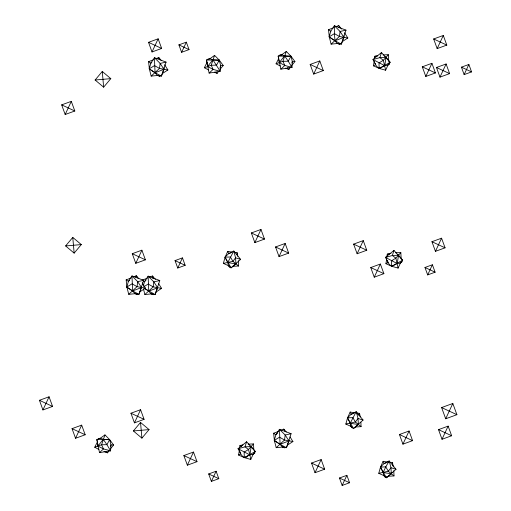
<?xml version="1.0" encoding="UTF-8"?>
<svg xmlns="http://www.w3.org/2000/svg" width="511" height="511" viewBox="0 0 511 511"><rect width="100%" height="100%" fill="white"/><g stroke="black" fill="none" stroke-linecap="round" stroke-linejoin="round"><path stroke-width="0.77" d="M98.885 449.444L94.72 447.266L97.914 446.033L103.497 448.933L110.593 450.823L110.957 444.889L109.667 439.677L104.953 434.893L100.373 438.221L96.815 439.543L99.504 452.631L110.593 450.823L110.229 449.801M280.226 65.983L276.061 63.811L279.255 62.578L284.831 65.478L291.928 67.369L292.298 61.435L291.002 56.223L286.288 51.439L281.708 54.766L278.156 56.089L280.839 69.177L291.928 67.369L291.57 66.347M334.258 26.942L334.36 25.735L346.004 30.143L341.348 44.157L337.394 43.512L331.096 44.144L329.288 36.977L328.522 29.676L333.498 27.818M239.685 447.598L239.921 445.483L242.904 444.915M374.544 58.388L374.774 56.267L377.757 55.699M386.948 256.963L387.261 254.133L390.992 253.424M245.325 457.422C241.492 457.882 239.857 451.232 238.081 448.728L246.621 441.76L255.302 451.539L253.098 454.356L250.78 459.434L244.501 457.677L238.58 455.052L239.448 449.718M380.178 68.206C376.345 68.666 374.71 62.023 372.941 59.519L381.481 52.55L390.161 62.329L387.958 65.146L385.639 70.224L379.36 68.461L373.439 65.842L374.18 61.269M392.665 266.071C388.833 266.531 387.197 259.888 385.428 257.384L393.968 250.416L402.649 260.195L400.439 263.012L398.126 268.09L391.841 266.333L385.926 263.708L386.667 259.134M110.657 446.358L110.957 444.889L113.614 445.036L110.561 448.684M218.964 61.684L219.283 60.145L214.569 55.367L209.989 58.695L206.438 60.017L209.12 73.099L220.209 71.291L220.573 65.363L219.283 60.145L223.23 65.504L220.177 69.151M219.973 68.295L220.573 65.363L223.23 65.504M291.992 62.904L292.298 61.435L294.949 61.576L291.385 65.836M228.589 265.292L229.835 267.234L228.366 265.637L227.727 262.59L233.776 251.022L235.584 257.806L235.903 263.861L231.042 267.885L225.006 257.135L228.724 253.584L233.776 251.022L240.617 259.377L231.042 267.885L228.366 265.637L223.358 263.401L225.108 257.218L227.702 251.386L232.147 252.153M351.051 425.957L352.29 427.892L350.821 426.302L350.182 423.249L356.237 411.681L358.039 418.464L358.364 424.52L353.497 428.544L347.461 417.8L351.178 414.249L356.237 411.681L363.072 420.042L353.497 428.544L350.821 426.302L345.813 424.066L347.563 417.877L350.156 412.051L354.608 412.811M391.994 472.464L391.298 473.774L386.437 477.798L380.401 467.054L384.119 463.503L389.171 460.941L396.012 469.296L386.437 477.798L383.761 475.556L378.747 473.32L380.503 467.131L383.097 461.305L388.283 462.193M163.91 67.822L163.954 69.304L161.419 76.12L155.057 72.734L149.193 68.851L150.866 63.192L154.431 57.698L166.081 62.106L161.419 76.12L157.465 75.475L151.167 76.107L149.359 68.94L148.599 61.639L153.568 59.781M131.129 278.003L126.153 279.862L126.913 287.163L128.727 294.33L135.019 293.697L138.973 294.342L143.636 280.328L131.985 275.921L128.421 281.414L126.747 287.073L132.611 290.957L138.973 294.342L141.515 287.521L137.695 281.644L131.985 275.921L132.611 290.957L135.019 293.697L137.421 294.483L135.358 293.416M143.31 285.879L144.562 281.631L148.126 276.138L159.771 280.552L155.114 294.566L151.16 293.914L144.862 294.547L143.419 288.811M344.523 32.73L347.831 37.98L343.884 37.335L340.07 31.458L334.36 25.735L330.796 31.228L329.122 36.888L334.98 40.771L341.348 44.157L343.884 37.335L343.839 35.859M278.597 431.373L273.621 433.232L274.381 440.533L276.195 447.7L282.487 447.068L286.441 447.719L291.104 433.705L279.453 429.291L275.889 434.784L274.215 440.444L280.079 444.327L286.441 447.719L288.983 440.897L285.164 435.014L279.453 429.291L280.079 444.327L282.487 447.068L284.889 447.86L282.826 446.786M246.621 441.76L244.98 446.863L238.081 448.728L238.995 449.393M381.481 52.55L379.839 57.654L372.941 59.519L384.738 65.689L387.958 65.146L389.663 63.728L388.679 60.605L388.341 54.703L383.014 54.926M393.968 250.416L392.327 255.519L385.428 257.384L397.219 263.555L400.439 263.012L402.151 261.594L400.164 262.852M151.492 293.633L153.562 294.706L151.16 293.914L148.746 291.174L148.126 276.138L153.837 281.861L157.65 287.744L155.114 294.566L144.843 288.587M214.569 55.367L211.203 65.248L213.113 69.407L220.209 71.291L212.908 59.8L209.989 58.695L207.907 59.116M104.953 434.893L101.587 444.774L103.497 448.933L99.504 452.631M286.288 51.439L282.922 61.32L284.831 65.478L280.839 69.177M65.172 114.502L71.297 101.363L61.665 104.87L65.172 114.502L74.804 110.996L71.297 101.363M152.023 51.956L158.148 38.817L148.516 42.324L152.023 51.956L161.655 48.449L158.148 38.817M181.603 52.301L186.33 42.158L178.895 44.866L181.603 52.301L189.038 49.599L186.33 42.158M42.937 409.931L49.062 396.785L39.43 400.292L42.937 409.931L52.569 406.424L49.062 396.785M135.766 263.331L141.898 250.186L132.26 253.692L135.766 263.331L145.405 259.824L141.898 250.186M75.545 438.272L81.677 425.133L72.038 428.64L75.545 438.272L85.184 434.765L81.677 425.133M177.732 268.02L182.465 257.883L175.03 260.584L177.732 268.02L185.174 265.318L182.465 257.883M134.45 422.859L140.582 409.713L130.944 413.22L134.45 422.859L144.089 419.352L140.582 409.713M313.671 74.082L319.797 60.943L310.164 64.45L313.671 74.082L323.303 70.575L319.797 60.943M254.855 242.597L260.98 229.458L251.348 232.959L254.855 242.597L264.487 239.091L260.98 229.458M279.038 256.605L285.164 243.46L275.531 246.966L279.038 256.605L288.67 253.098L285.164 243.46M187.358 465.182L193.49 452.043L183.851 455.55L187.358 465.182L196.997 461.676L193.49 452.043M211.382 481.381L216.108 471.238L208.673 473.946L211.382 481.381L218.817 478.673L216.108 471.238M437.161 48.602L443.293 35.457L433.66 38.964L437.161 48.602L446.799 45.096L443.293 35.457M425.791 76.452L431.923 63.313L422.284 66.813L425.791 76.452L435.423 72.945L431.923 63.313M357.125 253.756L363.251 240.617L353.618 244.124L357.125 253.756L366.757 250.249L363.251 240.617M439.977 77.123L446.109 63.977L436.471 67.484L439.977 77.123L449.616 73.616L446.109 63.977M464.135 74.606L468.868 64.463L461.433 67.165L464.135 74.606L471.57 71.898L468.868 64.463M374.25 277.179L380.382 264.04L370.743 267.547L374.25 277.179L383.889 273.672L380.382 264.04M315.025 472.707L321.151 459.561L311.518 463.068L315.025 472.707L324.657 469.2L321.151 459.561M441.568 238.196L435.442 251.335L445.075 247.829L441.568 238.196L431.936 241.703L435.442 251.335M427.675 274.912L432.402 264.768L424.967 267.47L427.675 274.912L435.11 272.203L432.402 264.768M342.153 485.45L346.88 475.307L339.445 478.015L342.153 485.45L349.588 482.742L346.88 475.307M402.936 444.148L409.068 431.009L399.43 434.516L402.936 444.148L412.575 440.642L409.068 431.009M445.681 418.777L452.823 403.473L441.6 407.554L445.681 418.777L456.904 414.689L452.823 403.473M442.009 439.262L448.141 426.123L438.508 429.63L442.009 439.262L451.647 435.755L448.141 426.123M208.501 69.911L204.336 67.739L207.051 62.348L206.438 60.017L219.283 60.145L218.682 60.023M276.061 63.811L278.776 58.42L278.156 56.089L291.002 56.223L294.949 61.576M94.72 447.266L97.435 441.874M241.326 446.608L242.08 445.362L239.921 445.483M214.269 72.281L217.213 73.309L218.44 71.534M285.253 68.097L288.932 69.381L290.567 67.018M103.918 451.552L107.597 452.835L108.824 451.06M157.848 58.765L158.736 57.513L161.252 60.445M135.402 276.988L136.29 275.736L138.807 278.667M209.12 73.099L213.113 69.407L207.536 66.507L212.908 59.8L219.225 60.202L216.523 65.146L211.203 65.248L204.336 67.739M278.936 59.806L279.255 62.578L284.633 55.878L290.944 56.274L288.249 61.218L291.928 67.369M97.518 442.571L97.914 446.033L103.292 439.332L109.667 439.677L113.614 445.036M95.11 80.01L102.27 71.476L110.804 78.637L103.644 87.17L95.11 80.01L110.804 78.637M65.612 245.951L72.773 237.417L81.3 244.577L74.146 253.111L65.612 245.951L81.3 244.577M133.371 430.971L140.531 422.437L149.065 429.598L141.905 438.131L133.371 430.971L149.065 429.598M388.341 54.703L383.352 60.285L379.002 62.942L379.156 68.448L390.161 62.329L386.054 57.36L384.751 56.683M395.501 252.792L400.828 252.568L395.84 258.151L391.49 260.808L391.643 266.314L402.649 260.195L398.542 255.225L397.239 254.548M248.154 444.142L253.488 443.918L248.499 449.495L244.143 452.158L244.303 457.664L255.302 451.539L251.201 446.576L249.892 445.899M151.844 62.144L150.866 63.192L148.599 61.639M129.398 280.36L128.421 281.414L126.153 279.862M146.025 280.06L144.562 281.631L142.288 280.079L147.264 278.22M277.843 432.683L275.889 434.784L273.621 433.232M151.167 76.107L159.509 68.417L160.141 63.421L154.431 57.698L155.057 72.734L157.465 75.475L159.866 76.267L158.487 75.551M331.096 44.144L339.438 36.453L340.07 31.458L346.004 30.143M128.727 294.33L137.063 286.639L137.695 281.644L143.636 280.328M144.862 294.547L153.204 286.856L153.837 281.861L159.771 280.552M276.195 447.7L284.531 440.009L285.164 435.014L291.104 433.705M254.414 451.692L254.81 452.938L253.098 454.356L249.879 454.899L244.501 457.677L247.33 456.777M162.319 73.603L167.902 69.943L164.593 64.693M342.249 41.64L347.831 37.98M139.873 291.826L145.456 288.166L142.147 282.915M156.015 292.043L161.597 288.383L158.704 283.79M287.342 445.196L292.931 441.536L290.031 436.943M387.677 64.986L389.663 63.728M253.482 453.774L254.81 452.938M143.553 286.888L148.177 284.046L153.204 286.856L161.597 288.383L160.179 288.491M288.089 67.618L286.767 68.333L288.932 69.381M373.439 65.842L375.585 64.705L375.157 63.307M385.926 263.708L388.073 262.577L387.434 260.476M238.58 455.052L240.726 453.921L240.087 451.82M379.36 68.461L384.738 65.689L386.054 57.36L379.839 57.654L383.352 60.285L385.639 70.224M391.841 266.333L397.219 263.555L398.542 255.225L392.327 255.519L395.84 258.151L398.126 268.09M156.826 58.369L158.736 57.513L160.02 59.659M336.117 26.693L338.659 25.55L341.68 29.07M134.38 276.592L136.29 275.736L137.574 277.882M149.883 277.096L152.431 275.953L155.446 279.472M281.216 430.249L283.758 429.106L286.275 432.038M141.515 287.521L132.611 290.957L126.747 287.073L132.036 283.829L137.063 286.639L145.456 288.166M157.65 287.744L148.746 291.174L144.952 288.645M288.983 440.897L280.079 444.327L274.215 440.444L279.504 437.199L284.531 440.009L292.931 441.536M279.255 62.578L282.922 61.32L288.249 61.218L284.633 55.878L281.708 54.766L279.632 55.188L281.216 55.124M97.914 446.033L101.587 444.774L106.908 444.672L110.593 450.823M230.806 252.932L228.724 253.584L227.702 251.386M353.957 413.373L351.178 414.249L350.156 412.051M386.201 462.851L384.119 463.503L383.097 461.305M394 475.92L391.298 473.774L390.979 467.725L389.171 460.941L385.779 466.913L380.401 467.054L383.122 472.503L383.761 475.556L385.23 477.153L388.219 476.252L394 475.92L393.796 470.682M166.081 62.106L160.141 63.421L163.954 69.304L167.902 69.943M223.358 263.401L232.933 261.319L235.584 257.806L240.617 259.377M345.813 424.066L355.388 421.984L358.039 418.464L363.072 420.042M378.747 473.32L388.328 471.238L390.979 467.725L396.012 469.296M232.824 266.333L238.605 266.007L238.401 260.763M355.279 426.998L361.06 426.666L360.887 422.175M374.774 56.267L376.939 56.146M387.261 254.133L389.427 254.012M100.673 438.547L98.291 438.642L100.373 438.221L103.292 439.332L109.609 439.728L106.908 444.672L103.292 439.332L96.815 439.543L97.282 441.293M338.512 27.658L339.943 27.696L338.659 25.55M152.278 278.061L153.709 278.099L152.431 275.953M234.3 252.408L237.11 252.67L237.794 256.337M356.755 413.073L359.565 413.335L360.255 417.002M390.398 462.391L392.505 462.589L393.329 466.99M235.903 263.861L227.727 262.59L225.006 257.135L230.384 256.995L232.933 261.319L238.605 266.007M358.364 424.52L350.182 423.249L347.461 417.8L352.839 417.659L355.388 421.984L361.06 426.666M290.401 56.095L291.002 56.223M109.06 439.549L109.667 439.677M433.66 38.964L446.799 45.096M461.433 67.165L471.57 71.898M436.471 67.484L449.616 73.616M422.284 66.813L435.423 72.945M310.164 64.45L323.303 70.575M178.895 44.866L189.038 49.599M148.516 42.324L161.655 48.449M431.936 241.703L445.075 247.829M424.967 267.47L435.11 272.203M61.665 104.87L74.804 110.996M353.618 244.124L366.757 250.249M370.743 267.547L383.889 273.672M251.348 232.959L264.487 239.091M275.531 246.966L288.67 253.098M175.03 260.584L185.174 265.318M132.26 253.692L145.405 259.824M441.6 407.554L456.904 414.689M438.508 429.63L451.647 435.755M399.43 434.516L412.575 440.642M311.518 463.068L324.657 469.2M339.445 478.015L349.588 482.742M130.944 413.22L144.089 419.352M183.851 455.55L196.997 461.676M208.673 473.946L218.817 478.673M39.43 400.292L52.569 406.424M72.038 428.64L85.184 434.765M215.048 72.255L217.213 73.309M105.432 451.788L107.597 452.835M338.416 43.582L339.796 44.297L337.394 43.512L334.98 40.771L329.122 36.888L334.411 33.643L334.36 25.735M238.081 448.728L249.879 454.899L250.78 459.434M357.77 414.434L359.591 415.552L359.565 413.335M328.522 29.676L330.796 31.228M383.985 475.211L385.23 477.153M283.758 429.106L285.042 431.252M380.503 467.131L380.887 467.808M207.051 62.348L207.536 66.507M142.595 282.998L142.748 284.461M140.531 422.437L141.905 438.131M102.27 71.476L103.644 87.17M72.773 237.417L74.146 253.111M400.828 252.568L401.161 258.47M253.488 443.918L253.82 449.814M392.505 462.589L392.525 464.806M237.11 252.67L237.13 254.887M251.201 446.576L249.879 454.899L248.499 449.495L244.98 446.863L251.201 446.576M385.779 466.913L383.122 472.503L391.298 473.774L388.328 471.238L385.779 466.913M154.482 65.606L149.193 68.851L155.057 72.734L163.954 69.304L159.509 68.417L154.482 65.606M343.884 37.335L334.98 40.771L334.411 33.643L339.438 36.453L343.884 37.335"/></g></svg>
